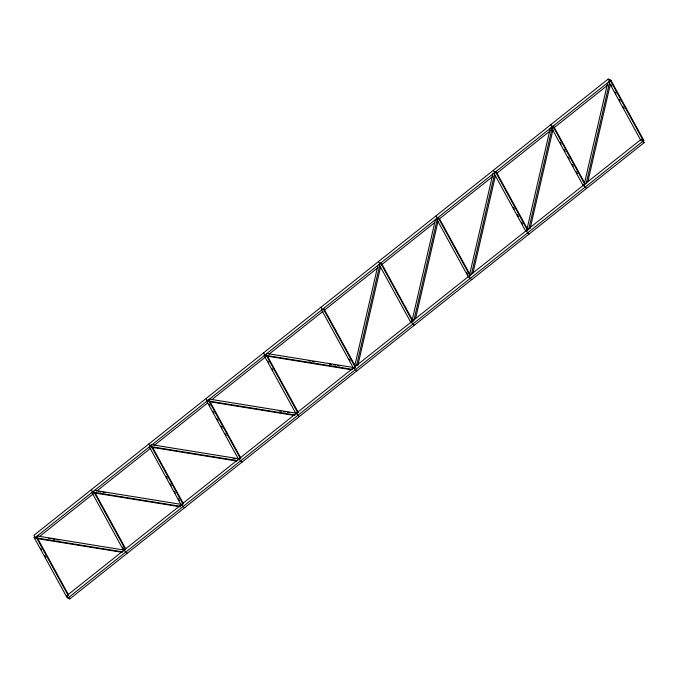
<?xml version="1.0" encoding="UTF-8"?>
<svg xmlns="http://www.w3.org/2000/svg" width="678" height="678" viewBox="0 0 678 678"><rect width="100%" height="100%" fill="white"/><g stroke="black" fill="none" stroke-linecap="round" stroke-linejoin="round"><path stroke-width="1.02" d="M354.323 367.705L377.816 265.937M356.535 365.713L380.265 262.92M357.848 365.408L380.638 266.725M411.749 322.084L435.488 219.291M413.724 321.118L437.463 218.324M415.521 318.753L438.064 221.104M469.184 276.454L492.914 173.661M471.396 274.463L495.126 171.678M472.956 273.132L495.499 175.483M526.62 230.834L550.35 128.04M528.594 229.867L552.562 126.049M530.145 228.537L552.934 129.854M584.046 185.204L607.547 83.445M586.258 183.221L609.997 80.428M587.818 181.882L610.361 84.233M608.217 79.063L33.9 535.306L35.154 537.595L609.471 81.352L608.217 79.063L609.861 80.157M39.256 536.73L93.411 493.72M96.691 491.109L150.838 448.09M154.118 445.488L207.451 403.122M211.553 399.859L265.7 356.84M268.988 354.238L323.135 311.219M324.779 309.914L378.104 267.547M381.383 264.945L434.717 222.579M438.819 219.316L492.965 176.305M496.254 173.695L550.4 130.676M553.68 128.074L607.835 85.055M68.139 597.843L642.456 141.6L644.1 142.694L69.783 598.937L68.139 597.843L66.885 595.555L641.202 139.312L642.456 141.6M266.929 353.501L355.272 367.79M308.541 360.781L310.626 361.111M312.702 361.45L314.778 361.789M329.33 364.137L331.406 364.476M333.483 364.815L335.568 365.145M337.644 365.484L339.72 365.823M264.217 355.111L352.56 369.4M266.335 356.001L351.56 369.79M209.502 399.122L296.795 413.249M279.175 410.944L281.251 411.275M283.328 411.614L285.413 411.953M287.489 412.283L289.565 412.622M206.79 400.74L295.125 415.029M209.943 401.791L294.125 415.411M151.024 444.582L239.368 458.87M233.173 458.413L235.249 458.752M150.397 446.531L237.69 460.65M151.474 447.251L236.698 461.04M94.632 490.372L181.933 504.491M98.835 491.601L100.912 491.931M102.988 492.27L105.073 492.609M91.92 491.982L180.263 506.28M94.047 492.872L180.306 506.83M37.205 535.993L124.506 550.121M48.68 538.4L50.757 538.739M52.833 539.069L54.91 539.408M56.994 539.747L59.071 540.078M34.493 537.612L122.828 551.9M37.654 538.671L121.837 552.282M586.665 188.323L585.021 187.23L583.775 184.933M529.238 233.944L527.594 232.851L526.34 230.562M471.803 279.573L470.159 278.472L468.905 276.183M414.377 325.194L412.733 324.101L411.478 321.813M356.942 370.815L355.297 369.722L354.043 367.434M299.507 416.445L297.862 415.343L296.617 413.055M242.08 462.065L240.436 460.972L239.181 458.684M184.645 507.686L183.001 506.593L181.746 504.305M127.218 553.316L125.574 552.223L124.32 549.926M35.095 537.993L34.01 537.273L66.995 597.521L68.08 598.242M642.846 140.405L644.1 142.694M610.929 84.53L611.946 86.386M614.988 91.945L616.005 93.801M619.048 99.361L620.065 101.217M623.107 106.777L624.124 108.633M608.836 81.953L640.803 140.354M553.57 126.108L584.529 182.645M552.994 126.311L584.97 184.704M550.782 124.684L552.036 126.972M560.096 142.202L561.113 144.058M564.155 149.618L565.172 151.474M568.215 157.033L569.232 158.889M572.274 164.449L573.291 166.305M576.334 171.865L577.351 173.721M551.4 127.574L583.377 185.975M496.143 171.729L527.603 229.198M495.567 171.932L527.535 230.334M493.355 170.314L494.609 172.602M513.322 207.29L514.339 209.146M517.382 214.706L518.399 216.562M521.441 222.121L522.458 223.977M493.974 173.204L525.942 231.596M439.217 218.282L470.176 274.819M438.132 217.562L470.108 275.954M435.92 215.935L437.174 218.223M466.549 272.387L467.566 274.234M436.539 218.825L468.506 277.226M381.273 262.979L412.741 320.448M380.705 263.183L412.673 321.584M378.494 261.555L379.739 263.844M379.104 264.454L411.08 322.847M323.847 308.6L354.797 365.145M323.27 308.804L355.247 367.205M321.058 307.185L322.313 309.473M349.145 358.993L350.162 360.849M321.677 310.075L353.645 368.468M266.92 355.153L298.388 412.622M265.844 354.433L297.811 412.826M263.623 352.806L264.878 355.094M267.861 361.052L268.878 362.908M271.92 368.468L272.937 370.324M264.242 355.696L296.218 414.097M209.494 400.774L240.953 458.243M208.409 400.054L240.376 458.455M206.197 398.427L207.451 400.723M208.909 403.902L209.926 405.749M212.968 411.317L213.985 413.165M217.028 418.733L218.045 420.58M221.087 426.148L222.104 427.996M225.147 433.556L226.164 435.412M206.815 401.325L238.783 459.718M152.567 447.327L183.518 503.873M150.974 445.683L182.95 504.076M148.762 444.056L150.016 446.344M166.195 476.405L167.212 478.253M170.254 483.821L171.271 485.668M174.314 491.236L175.331 493.084M178.373 498.652L179.39 500.5M149.38 446.946L181.357 505.347M95.132 492.948L125.583 548.57M93.547 491.304L125.515 549.697M91.335 489.677L92.581 491.965M122.464 547.053L123.989 549.833M91.945 492.575L123.921 550.968M37.197 537.646L68.656 595.123M36.112 536.925L68.088 595.326M68.944 597.411L69.783 598.937M40.672 548.188L41.689 550.036M44.731 555.604L45.748 557.452M611.005 80.479L609.92 79.758L642.905 140.007L643.99 140.727L611.005 80.479"/></g></svg>
